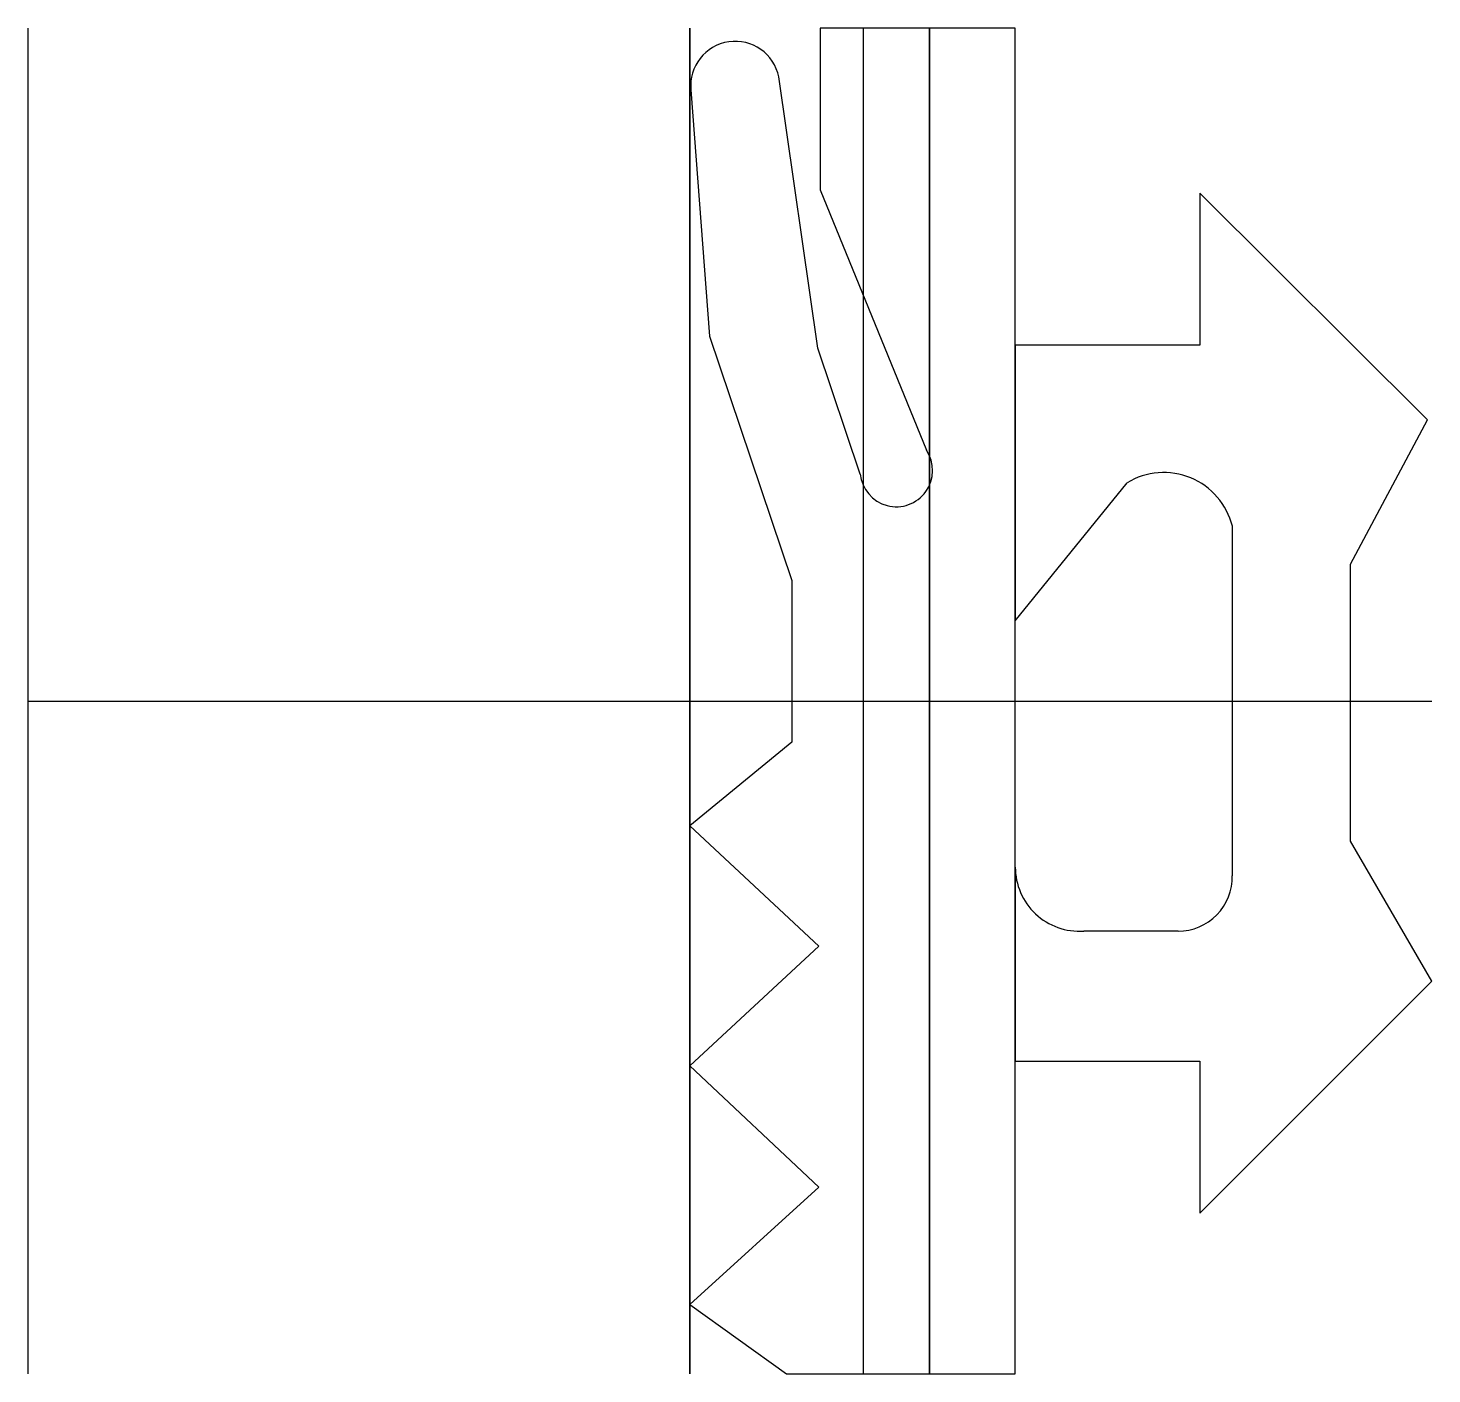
# Model space of a CAD drawing. Extents: x -9.1 to 3.8, y -6.2 to 6.2.
import ezdxf

# ---------------------------------------------------------------- set-up
doc = ezdxf.new("R2010")
doc.units = 0
doc.layers.get('0').update_dxf_attribs({"linetype": 'CONTINUOUS'})

msp = doc.modelspace()

# ---------------------------------------------------------------- linework, layer by layer
at = {"linetype": 'CONTINUOUS'}
for p, q in [((-9.1, -6.2), (-9.1, 6.2)), ((-3, 6.2), (-3, -6.2)), ((-3, -6.2), (-3, 6.2)), ((-0.79, 6.2), (-1.8, 6.2)), ((-1.8, 6.2), (-1.8, 4.71)), ((-1.4, -6.2), (-1.4, 6.2)), ((-0.79, -6.2), (-0.79, 6.2)), ((0, 6.2), (-0.79, 6.2)), ((-0.79, 6.2), (-0.79, -6.2)), ((-0.79, -6.2), (-0.79, 6.2)), ((-0.79, -6.2), (-0.79, 6.2)), ((0, -6.2), (0, 6.2)), ((0, 3.28), (0, 6.2)), ((-1.82, 3.25), (-2.18, 5.75)), ((-2.99, 5.63), (-2.82, 3.36)), ((-1.8, 4.71), (-0.82, 2.31)), ((0, -4.72), (0, 4.68)), ((3.8, 2.59), (1.7, 4.68)), ((1.7, 4.68), (1.7, 3.28)), ((-2.82, 3.36), (-2.06, 1.11)), ((-1.43, 2.09), (-1.82, 3.25)), ((0, 1.47), (0, 3.28)), ((1.7, 3.28), (0, 3.28)), ((0, 3.28), (0, 0.74)), ((3.09, 1.26), (3.8, 2.59)), ((0, 0.74), (1.03, 2.01)), ((2, 1.61), (2, -1.61)), ((0, -1.53), (0, 1.47)), ((3.09, -1.29), (3.09, 1.26)), ((-2.06, 1.11), (-2.06, -0.38)), ((-9.1, 0), (3.84, 0)), ((-3, 0), (-0.79, 0)), ((0, 0), (3.84, 0)), ((-2.06, -0.38), (-3, -1.15)), ((-3, -1.15), (-1.81, -2.26)), ((3.84, -2.58), (3.09, -1.29)), ((0, -3.3), (0, -1.53)), ((0, -1.53), (0, -3.32)), ((1.5, -2.12), (0.63, -2.12)), ((-1.81, -2.26), (-3, -3.36)), ((1.7, -4.72), (3.84, -2.58)), ((-3, -3.36), (-1.81, -4.48)), ((0, -6.2), (0, -3.3)), ((0, -3.32), (1.7, -3.32)), ((1.7, -3.32), (1.7, -4.72)), ((-1.81, -4.48), (-3, -5.56)), ((-3, -5.56), (-2.11, -6.2)), ((-2.11, -6.2), (-0.79, -6.2)), ((-0.79, -6.2), (0, -6.2))]:
    msp.add_line(p, q, dxfattribs=at)
for centre, radius, start, end in [((-2.582, 5.668), 0.41, 11.4741, 185.3798), ((-1.097, 2.124), 0.334, 185.7812, 33.883), ((1.369, 1.455), 0.65, 13.776, 121.4043), ((0.59, -1.531), 0.59, 179.8682, 273.8876), ((1.5, -1.62), 0.5, 269.9885, 1.146)]:
    msp.add_arc(centre, radius, start, end, dxfattribs=at)

doc.saveas('drawing.dxf')
